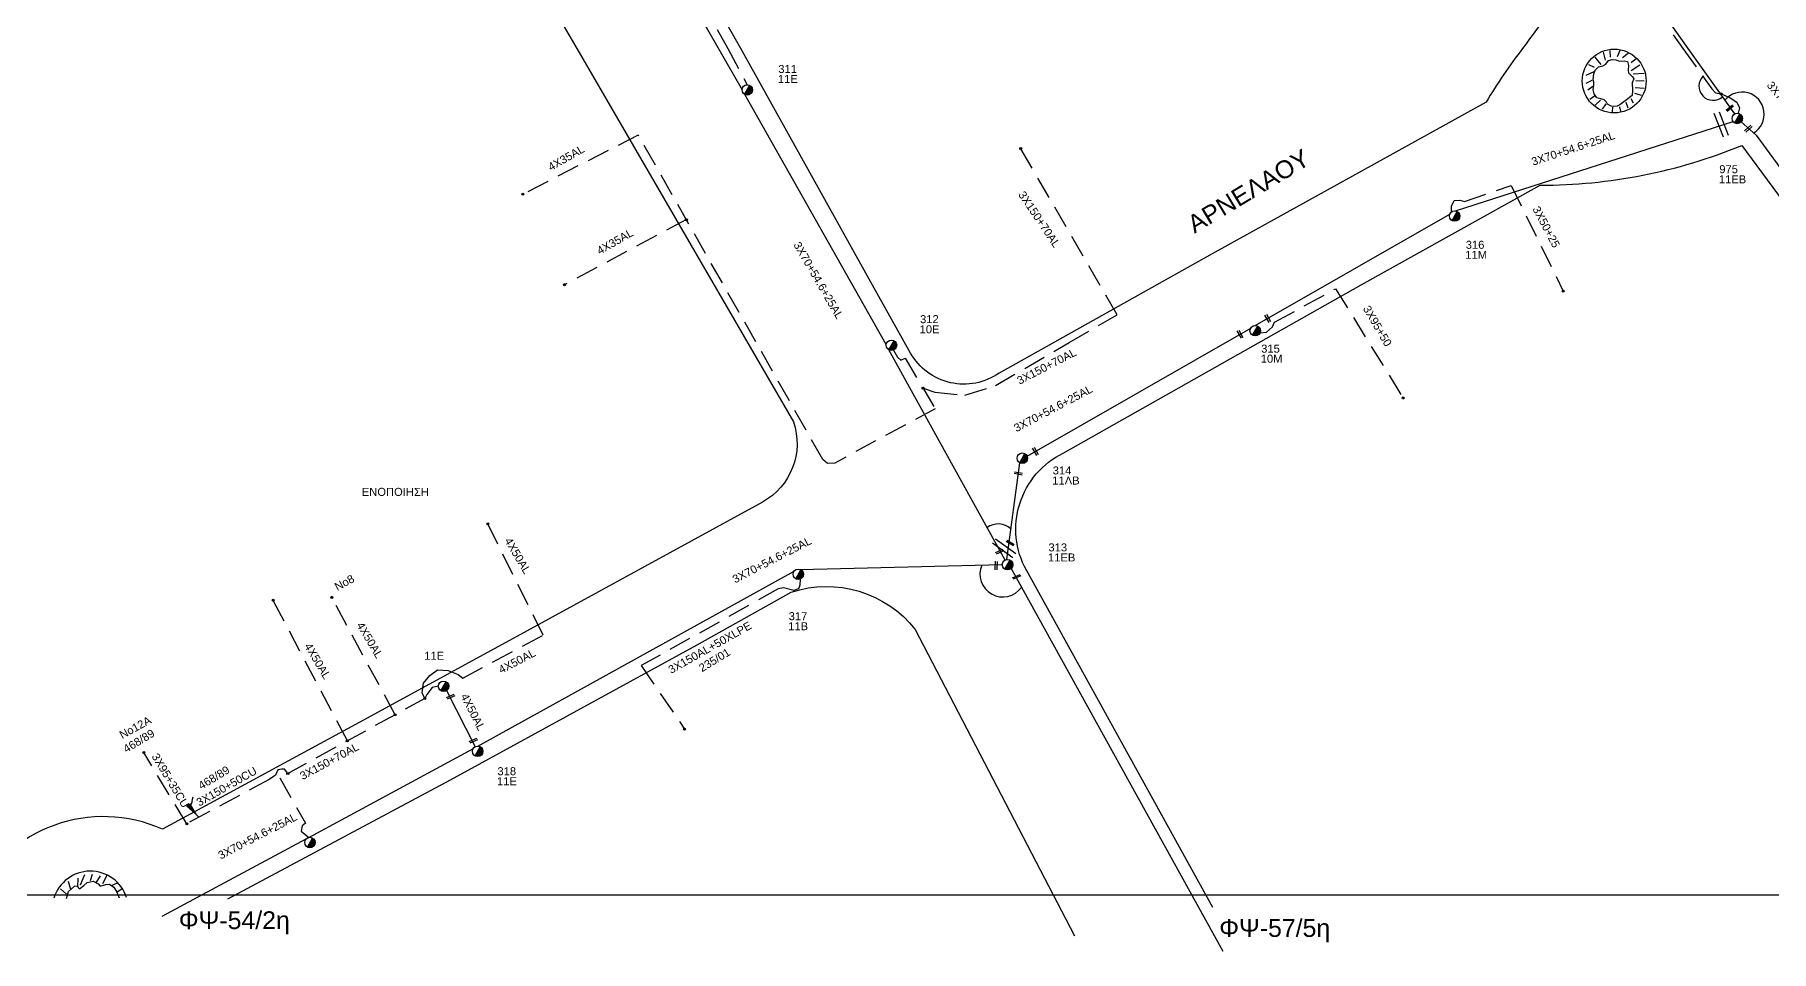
# Model space of a CAD drawing. Header units: millimetres. Extents: x 895 to 1951, y 728 to 1259.
# Drawn here: x 1061.8 to 1257.2, y 739.6 to 842.8 of the extents above; entities that cross this region are included whole.
import ezdxf

# ---------------------------------------------------------------- set-up
doc = ezdxf.new("R2010")
doc.units = ezdxf.units.MM
doc.linetypes.add('DASHED', pattern=[19.05, 12.7, -6.35])
for name, color, linetype in [('Άγνωστα', 7, 'Continuous'), ('Γέφυρες Εναέριου Δικτύου', 7, 'Continuous'), ('Γυμνά εναέρια ΧΤ (3Φ)   4x35AL', 7, 'Continuous'), ('Γυμνά εναέρια ΧΤ (3Φ)   4x50AL', 7, 'Continuous'), ('Επιγραφές - Σχήματα', 7, 'Continuous'), ('Καλώδια ΧΤ   3x150+50CU', 7, 'DASHED'), ('Καλώδια ΧΤ   3x150AL+50XLPE', 7, 'DASHED'), ('Καλώδια ΧΤ   3x95+35 CU', 7, 'DASHED'), ('Μηχανική τομή', 7, 'Continuous'), ('Στύλος ΦΜ', 7, 'Continuous'), ('Στύλος ΦΜ @ 1', 7, 'Continuous'), ('Συνδέσεις', 7, 'Continuous'), ('Συνεστραμμένα ΧΤ   3x70+54.6+25 AL', 7, 'SYN_LINE'), ('Τομή', 7, 'Continuous'), ('Υπόβαθρο ΔΕΗ', 7, 'Continuous'), ('Υπόγεια καλώδια Δικτύου ΧΤ και Παρ. ΧΤ - 3X150+70 AL', 7, 'DASHED'), ('Υπόγεια καλώδια Παροχών ΧΤ   4x50AL', 7, 'DASHED')]:
    doc.layers.add(name, color=color, linetype=linetype)
doc.styles.add('arial', font='ARIAL.TTF')
doc.styles.get("Standard").update_dxf_attribs({"font": 'ARIAL.TTF'})
doc.linetypes.add('SYN_LINE', pattern='A,0.5,-0.0001,["/\\/\\/\\/",Standard,S=0.1,R=0,X=0,Y=-0.05],-0.25', length=0.7501)
doc.dimstyles.new('ISO-25', dxfattribs={"dimtxt": 2.5, "dimasz": 2.5, "dimexe": 1.25, "dimexo": 0.625, "dimtad": 1, "dimtxsty": 'Standard', "dimcen": 2.5, "dimadec": 0, "dimazin": 0, "dimtfac": 1, "dimtmove": 0, "dimatfit": 3, "dimfxl": 1, "dimarcsym": 0})

# ---------------------------------------------------------------- blocks, each defined once
blk = doc.blocks.new('ΥΠΑΡΧΩΝ ΤΣΙΜΕΝΤΕΝΙΟΣ ΣΤΥΛΟΣ')
at = {"layer": 'Στύλος ΦΜ'}
blk.add_hatch(color=7, dxfattribs=at).paths.add_polyline_path([(-1.29, -2.28, 0.574793), (2.62, 0, 0.268822), (1.3, 2.27)])
at = {"layer": 'Στύλος ΦΜ', "color": 7}
blk.add_line((-1.29, -2.28), (1.3, 2.27), dxfattribs=at)
blk.add_circle((0, 0), 2.62, dxfattribs=at)
at = {"layer": 'Στύλος ΦΜ', "flags": 4}
for tag, p in [('ΑΡΙΘΜΟΣ', (-4.68, 8.05)), ('ΤΥΠΟΣ', (-4.91, 3.03))]:
    blk.add_attdef(tag, p, '', height=4, dxfattribs=at)
blk = doc.blocks.new('_ΣΥΝΔΕΣΗ')
at = {"layer": 'Συνδέσεις', "linetype": 'SYN_LINE', "ltscale": 40}
blk.add_hatch(color=256, dxfattribs=at).paths.add_polyline_path([(0.5, -0.01, 1), (-0.5, -0.01, 1)])
at = {"layer": 'Συνδέσεις'}
blk.add_circle((0, -0.01), 0.5, dxfattribs=at)
blk = doc.blocks.new('ΤΟΜΗ')
at = {"layer": 'Τομή', "ltscale": 40}
for p, q in [((-5.68, 0), (5.68, 0)), ((5.68, -2.33), (-5.68, -2.33))]:
    blk.add_line(p, q, dxfattribs=at)
blk = doc.blocks.new('ΜΗΧΑΝΙΚΗ ΤΟΜΗ')
at = {"layer": 'Μηχανική τομή', "ltscale": 40}
for p, q in [((-1.89, 0.78), (1.89, 0.78)), ((1.89, 0), (-1.89, 0))]:
    blk.add_line(p, q, dxfattribs=at)

msp = doc.modelspace()

# ---------------------------------------------------------------- linework, layer by layer
at = {"layer": 'Άγνωστα', "color": 27, "linetype": 'DASHED', "ltscale": 0.2}
for points in [[(1134.82, 850.01), (1139.8, 841.25), (1141.98, 837.18)], [(1221.21, 822.87), (1221.19, 823.49), (1221.49, 824.13), (1222.12, 824.19), (1222.66, 824.05), (1227.9, 825.82), (1233.77, 813.94)], [(1199.67, 809.26), (1200.4, 809.33), (1201.05, 809.91), (1201.3, 810.44), (1208.16, 814.21), (1215.76, 801.91)]]:
    msp.add_lwpolyline(points, dxfattribs=at)
at = {"layer": 'Γέφυρες Εναέριου Δικτύου'}
for centre, radius, start, end in [((1250.63, 837.02), 1.6, 134.6408, 311.3809), ((1253.88, 833.86), 2.49, 301.5172, 140.6992), ((1170.2, 785.59), 2.15, 47.8036, 125.4536), ((1170.73, 782.1), 2.57, 156.9925, 324.4372)]:
    msp.add_arc(centre, radius, start, end, dxfattribs=at)
at = {"layer": 'Γυμνά εναέρια ΧΤ (3Φ)   4x35AL', "color": 27, "linetype": 'DASHED', "ltscale": 0.2}
for points in [[(1158.43, 807.31), (1158.87, 806.5), (1159.27, 806.18), (1159.73, 806.41), (1163.13, 800.7), (1151.82, 794.6), (1151.01, 794.56), (1150.48, 794.99), (1129.72, 831.51), (1116.75, 824.85)], [(1135.13, 821.99), (1121.42, 814.67)]]:
    msp.add_lwpolyline(points, dxfattribs=at)
at = {"layer": 'Γυμνά εναέρια ΧΤ (3Φ)   4x50AL', "color": 1}
msp.add_lwpolyline([(1108.15, 768.98), (1111.39, 762.67)], dxfattribs=at)
at = {"layer": 'Επιγραφές - Σχήματα'}
msp.add_lwpolyline([(897.66, 745.99), (1897.31, 745.99), (1897.31, 1250.94), (897.66, 1250.94)], close=True, dxfattribs=at)
at = {"layer": 'Καλώδια ΧΤ   3x150+50CU', "color": 1, "ltscale": 0.2}
msp.add_lwpolyline([(1090.32, 759.66), (1089.91, 760.14), (1089.64, 760.13), (1089.19, 760.06), (1088.9, 759.46), (1088.21, 758.96), (1078.93, 754)], dxfattribs=at)
at = {"layer": 'Καλώδια ΧΤ   3x150AL+50XLPE', "color": 62, "ltscale": 0.2}
msp.add_lwpolyline([(1115.41, 880.73, -1.06118), (1114.33, 885.37), (1116.25, 888.36), (1117.21, 891.5), (1140.87, 904.49), (1142.55, 904.39), (1170.83, 919.95), (1181.62, 925.64), (1184.26, 926.04), (1187.06, 924.44), (1197.66, 911.75), (1214.06, 888.06), (1232.92, 861.47), (1247.22, 841.25), (1250.48, 836.73), (1250.88, 836.28), (1251.53, 836.14), (1252.56, 835.69), (1253.3, 835.2), (1253.58, 834.57), (1253.44, 833.96)], format="xyb", dxfattribs=at)
at = {"layer": 'Καλώδια ΧΤ   3x150AL+50XLPE', "color": 1, "ltscale": 0.2}
msp.add_lwpolyline([(1147.95, 781.54), (1147.88, 780.86), (1147.73, 780.42), (1147.21, 780.24), (1146.07, 780.56), (1145.46, 780.43), (1130.06, 771.79), (1134.92, 764.64)], dxfattribs=at)
at = {"layer": 'Καλώδια ΧΤ   3x95+35 CU', "color": 1, "ltscale": 0.2}
msp.add_lwpolyline([(1078.93, 754), (1074.1, 762.01)], dxfattribs=at)
at = {"layer": 'Συνεστραμμένα ΧΤ   3x70+54.6+25 AL', "color": 27, "ltscale": 20}
for points in [[(1117.98, 877.47), (1141.39, 836.59), (1141.39, 836.59)], [(1157.62, 807.93), (1141.69, 836.08)], [(1221.65, 822.97), (1252.88, 833.02)], [(1199.12, 810.08), (1221, 822.6)], [(1173.45, 795.38), (1198.62, 809.79)], [(1170.98, 783.67), (1157.91, 807.34)], [(1171.18, 783.74), (1172.63, 794.63)]]:
    msp.add_lwpolyline(points, dxfattribs=at)
at = {"layer": 'Συνεστραμμένα ΧΤ   3x70+54.6+25 AL', "color": 62, "ltscale": 20}
for points in [[(1232.28, 863.15), (1247.77, 841.25), (1253.05, 833.89)], [(1253.8, 833.01), (1255.45, 831.49), (1270.35, 811.18)]]:
    msp.add_lwpolyline(points, dxfattribs=at)
at = {"layer": 'Συνεστραμμένα ΧΤ   3x70+54.6+25 AL', "color": 1, "ltscale": 20}
for points in [[(1111.66, 762.74), (1147.24, 782.42)], [(1147.95, 782.63), (1170.67, 783.16)], [(1171.65, 782.71), (1195.47, 739.64)], [(1092.65, 752.45), (1111.17, 762.47)], [(1076.17, 743.59), (1092.38, 752.3)]]:
    msp.add_lwpolyline(points, dxfattribs=at)
at = {"layer": 'Υπόβαθρο ΔΕΗ'}
for points in [[(1229.2, 841.25, 0.029261), (1225.09, 835.21), (1194.29, 818.14), (1170.31, 804.72, -0.443865), (1160.36, 806.98), (1155.89, 814.94), (1141.27, 841.25), (1118, 882.15, -0.453109), (1120.98, 890.88), (1157.87, 911.61), (1167.14, 916.24, 0.337857), (1188.31, 922.4), (1236.54, 854.01, -0.418846), (1236.21, 849.19, 0.058662), (1229.2, 841.25)], [(1194.37, 744.58), (1173.38, 782.52, -0.428322), (1177.53, 795.72), (1211.05, 814.67), (1231.17, 825.87, 0.097772), (1253.84, 830.33), (1276.35, 799.82), (1300.23, 767.19), (1306.18, 758.51), (1295.02, 751.97), (1281.86, 744.33)], [(1083.56, 745.54), (1108.6, 758.94), (1136.34, 774.15), (1146.92, 780.06, -0.316255), (1160.88, 775.85), (1178.79, 741.38)]]:
    msp.add_lwpolyline(points, format="xyb", dxfattribs=at)
msp.add_lwpolyline([(1122.8, 841.25), (1147.17, 799.23, -0.366429), (1143.69, 790.21), (1117.21, 775.7), (1099.22, 765.89), (1076.21, 753.37, 0.403489), (1055.02, 745.77), (1028.4, 804.53), (1016.91, 829.13, -0.332738), (1018.59, 837.21, 0.290662), (1033.06, 841.25, 0.121029), (1037.16, 847.27), (1096.11, 878.64, -0.343106), (1101.86, 877.12)], format="xyb", close=True, dxfattribs=at)
for points in [[(1239.16, 834.78), (1238.74, 835), (1238.63, 835.21), (1238.38, 835.48), (1238.01, 835.57), (1237.53, 835.71), (1237.23, 836.16), (1237.13, 836.59), (1237.22, 837.08), (1237.21, 837.47), (1237.13, 837.74), (1237.2, 838.39), (1237.36, 838.83), (1237.75, 839.2), (1238.23, 839.31), (1238.54, 839.5), (1238.84, 839.92), (1239.27, 840.03), (1239.69, 839.99), (1240.1, 839.84), (1240.61, 839.88), (1240.98, 839.79), (1241.1, 839.33), (1241.06, 838.8), (1241.11, 838.52), (1241.57, 838.08), (1241.7, 837.85), (1241.53, 837.4), (1241.55, 836.52), (1241.52, 835.97), (1240.74, 835.37), (1240.14, 834.92), (1239.83, 834.77), (1239.42, 834.74), (1239.16, 834.78)], [(1238.05, 839.46), (1237.36, 840.27)], [(1238.52, 839.94), (1238.28, 840.83)], [(1239.1, 840.29), (1239.06, 841.02)], [(1239.88, 840.37), (1240.17, 841.06)], [(1240.45, 840.23), (1241.07, 840.72)], [(1241.39, 839.67), (1242.02, 840.15)], [(1237.22, 838.62), (1236.32, 838.23)], [(1237.27, 839.13), (1236.64, 839.41)], [(1241.41, 838.78), (1242.39, 839.4)], [(1241.65, 838.4), (1242.87, 838.49)], [(1237, 837.64), (1236.29, 837.31)], [(1237.08, 836.96), (1236.53, 836.55)], [(1241.78, 836.21), (1242.54, 836)], [(1241.84, 836.88), (1242.87, 836.8)], [(1241.93, 837.66), (1242.88, 837.62)], [(1237.28, 835.89), (1236.76, 835.53)], [(1237.96, 835.44), (1237.36, 834.88)], [(1238.56, 835.02), (1238.14, 834.42)], [(1239.29, 834.66), (1239.27, 834.11)], [(1240.1, 834.69), (1240.2, 834.21)], [(1240.82, 835.22), (1241.05, 834.57)], [(1241.37, 835.63), (1241.63, 835.14)], [(1066.99, 747.11), (1067.46, 748.28)], [(1068.11, 747.6), (1068.32, 748.32)], [(1069.5, 747.26), (1069.97, 748.22)], [(1065.41, 746.07), (1064.73, 746.69)], [(1065.41, 745.57), (1065.63, 746.37), (1066.31, 746.98), (1066.63, 747.01), (1066.71, 746.82), (1066.88, 746.68), (1067.36, 747.04), (1067.72, 747.38), (1068.39, 747.52), (1068.98, 747.24), (1069.19, 746.99), (1069.83, 747.17), (1070.25, 747.21), (1070.72, 746.86), (1071.05, 746.29), (1071.32, 745.65)], [(1065.88, 746.59), (1065.62, 747.51)], [(1066.68, 746.88), (1066.71, 747.88)], [(1068.74, 747.35), (1069.24, 748.12)], [(1070.48, 747.03), (1071.16, 747.36)], [(1071.05, 746.29), (1071.67, 746.72)]]:
    msp.add_lwpolyline(points, dxfattribs=at)
msp.add_circle((1239.5, 837.59), 3.59, dxfattribs=at)
msp.add_arc((1068.09, 744.38), 4.28, 17.6771, 163.2108, dxfattribs=at)
at = {"layer": 'Υπόγεια καλώδια Δικτύου ΧΤ και Παρ. ΧΤ - 3X150+70 AL', "color": 27, "ltscale": 0.2}
msp.add_lwpolyline([(1161.75, 803.02), (1163.08, 802.59), (1166.45, 802.24), (1169.9, 803.32), (1178.2, 808.16), (1183.58, 811.29), (1172.74, 829.99)], dxfattribs=at)
at = {"layer": 'Υπόγεια καλώδια Δικτύου ΧΤ και Παρ. ΧΤ - 3X150+70 AL', "color": 1, "ltscale": 0.2}
msp.add_lwpolyline([(1107.24, 769.47), (1106.53, 769.34), (1105.95, 768.56), (1105.71, 768.1), (1089.4, 759.15), (1092.28, 754.08), (1091.93, 753.78), (1091.82, 753.16), (1092.65, 752.45)], dxfattribs=at)
at = {"layer": 'Υπόγεια καλώδια Παροχών ΧΤ   4x50AL', "color": 1, "ltscale": 0.2}
for points in [[(1105.71, 768.1), (1105.43, 768.73), (1105.57, 769.82), (1106.27, 770.7), (1107.15, 771.31), (1108.32, 771.26), (1109.48, 770.78), (1109.98, 770.38), (1119.01, 775.22), (1112.81, 787.74)], [(1102.37, 766.27), (1095.24, 779.48)], [(1097, 763.32), (1088.64, 779.15)]]:
    msp.add_lwpolyline(points, dxfattribs=at)

# ---------------------------------------------------------------- block references
at = {"layer": 'Μηχανική τομή'}
for p, xscale, yscale, zscale, rotation in [((1252.45, 834.61), 0.2499999999999575, 0.2499999999999575, 0.2499999999999575, 220.8230812417952), ((1254.52, 832.3), 0.2499999999999575, 0.2499999999999575, 0.2499999999999575, 220.8230812417952), ((1200.44, 810.83), 0.2499999999999813, 0.2499999999999813, 0.2499999999999813, 299.1082033285215), ((1197.33, 809.06), 0.2499999999999813, 0.2499999999999813, 0.2499999999999813, 299.1082033285215), ((1174.31, 795.87), 0.2499999999999813, 0.2499999999999813, 0.2499999999999813, 299.1082033285215), ((1172.45, 793.34), 0.2500000000000355, 0.2500000000000355, 0.2500000000000355, 348.7211039672824), ((1171.51, 785.52), 0.2500000000000017, 0.2500000000000017, 0.2500000000000017, 328.7210004441751), ((1170.08, 783.06), 0.2499999999999962, 0.2499999999999962, 0.2499999999999962, 88.75760791402908), ((1170.41, 784.52), 0.2500000000000126, 0.2500000000000126, 0.2500000000000126, 23.56147957391234), ((1172.34, 781.7), 0.2500000000000126, 0.2500000000000126, 0.2500000000000126, 23.56147957391234), ((1108.67, 768.21), 0.2500000000000126, 0.2500000000000126, 0.2500000000000126, 23.56147957391234), ((1111.21, 763.27), 0.2500000000000126, 0.2500000000000126, 0.2500000000000126, 23.56147957391234)]:
    msp.add_blockref('ΜΗΧΑΝΙΚΗ ΤΟΜΗ', p, dxfattribs=dict(at, xscale=xscale, yscale=yscale, zscale=zscale, rotation=rotation))
at = {"layer": 'Στύλος ΦΜ @ 1', "ltscale": 40}
ref = msp.add_blockref('ΥΠΑΡΧΩΝ ΤΣΙΜΕΝΤΕΝΙΟΣ ΣΤΥΛΟΣ', (1141.98, 836.59), dxfattribs=dict(at, xscale=0.2249999999999091, yscale=0.2249999999999091, zscale=0.2249999999999091))
ref.add_attrib('ΤΥΠΟΣ', '11E', (1145.42, 837.37), dxfattribs={"layer": 'Στύλος ΦΜ', "height": 0.9, "flags": 4})
ref.add_attrib('ΑΡΙΘΜΟΣ', '311', (1145.47, 838.5), dxfattribs={"layer": 'Στύλος ΦΜ', "height": 0.9, "flags": 4})
ref = msp.add_blockref('ΥΠΑΡΧΩΝ ΤΣΙΜΕΝΤΕΝΙΟΣ ΣΤΥΛΟΣ', (1253.34, 833.38), dxfattribs=dict(at, xscale=0.2249999999999091, yscale=0.2249999999999091, zscale=0.2249999999999091))
ref.add_attrib('ΤΥΠΟΣ', '11EB', (1251.27, 826.08), dxfattribs={"layer": 'Στύλος ΦΜ', "height": 0.9, "flags": 4})
ref.add_attrib('ΑΡΙΘΜΟΣ', '975', (1251.32, 827.22), dxfattribs={"layer": 'Στύλος ΦΜ', "height": 0.9, "flags": 4})
ref = msp.add_blockref('ΥΠΑΡΧΩΝ ΤΣΙΜΕΝΤΕΝΙΟΣ ΣΤΥΛΟΣ', (1221.55, 822.39), dxfattribs=dict(at, xscale=0.2249999999999091, yscale=0.2249999999999091, zscale=0.2249999999999091))
ref.add_attrib('ΤΥΠΟΣ', '11M', (1222.75, 817.58), dxfattribs={"layer": 'Στύλος ΦΜ', "height": 0.9, "flags": 4})
ref.add_attrib('ΑΡΙΘΜΟΣ', '316', (1222.8, 818.71), dxfattribs={"layer": 'Στύλος ΦΜ', "height": 0.9, "flags": 4})
ref = msp.add_blockref('ΥΠΑΡΧΩΝ ΤΣΙΜΕΝΤΕΝΙΟΣ ΣΤΥΛΟΣ', (1158.2, 807.85), dxfattribs=dict(at, xscale=0.2249999999999091, yscale=0.2249999999999091, zscale=0.2249999999999091))
ref.add_attrib('ΤΥΠΟΣ', '10E', (1161.37, 809.2), dxfattribs={"layer": 'Στύλος ΦΜ', "height": 0.9, "flags": 4})
ref.add_attrib('ΑΡΙΘΜΟΣ', '312', (1161.42, 810.34), dxfattribs={"layer": 'Στύλος ΦΜ', "height": 0.9, "flags": 4})
ref = msp.add_blockref('ΥΠΑΡΧΩΝ ΤΣΙΜΕΝΤΕΝΙΟΣ ΣΤΥΛΟΣ', (1199.12, 809.49), dxfattribs=dict(at, xscale=0.2249999999999091, yscale=0.2249999999999091, zscale=0.2249999999999091))
ref.add_attrib('ΤΥΠΟΣ', '10M', (1199.74, 805.89), dxfattribs={"layer": 'Στύλος ΦΜ', "height": 0.9, "flags": 4})
ref.add_attrib('ΑΡΙΘΜΟΣ', '315', (1199.79, 807.02), dxfattribs={"layer": 'Στύλος ΦΜ', "height": 0.9, "flags": 4})
ref = msp.add_blockref('ΥΠΑΡΧΩΝ ΤΣΙΜΕΝΤΕΝΙΟΣ ΣΤΥΛΟΣ', (1172.92, 795.14), dxfattribs=dict(at, xscale=0.2249999999999091, yscale=0.2249999999999091, zscale=0.2249999999999091))
ref.add_attrib('ΤΥΠΟΣ', '11ΛB', (1176.29, 792.18), dxfattribs={"layer": 'Στύλος ΦΜ', "height": 0.9, "flags": 4})
ref.add_attrib('ΑΡΙΘΜΟΣ', '314', (1176.34, 793.31), dxfattribs={"layer": 'Στύλος ΦΜ', "height": 0.9, "flags": 4})
ref = msp.add_blockref('ΥΠΑΡΧΩΝ ΤΣΙΜΕΝΤΕΝΙΟΣ ΣΤΥΛΟΣ', (1171.26, 783.16), dxfattribs=dict(at, xscale=0.2249999999999091, yscale=0.2249999999999091, zscale=0.2249999999999091))
ref.add_attrib('ΤΥΠΟΣ', '11EB', (1175.81, 783.52), dxfattribs={"layer": 'Στύλος ΦΜ', "height": 0.9, "flags": 4})
ref.add_attrib('ΑΡΙΘΜΟΣ', '313', (1175.86, 784.65), dxfattribs={"layer": 'Στύλος ΦΜ', "height": 0.9, "flags": 4})
ref = msp.add_blockref('ΥΠΑΡΧΩΝ ΤΣΙΜΕΝΤΕΝΙΟΣ ΣΤΥΛΟΣ', (1147.72, 782.08), dxfattribs=dict(at, xscale=0.2249999999999091, yscale=0.2249999999999091, zscale=0.2249999999999091))
ref.add_attrib('ΤΥΠΟΣ', '11B', (1146.59, 775.78), dxfattribs={"layer": 'Στύλος ΦΜ', "height": 0.9, "flags": 4})
ref.add_attrib('ΑΡΙΘΜΟΣ', '317', (1146.64, 776.91), dxfattribs={"layer": 'Στύλος ΦΜ', "height": 0.9, "flags": 4})
ref = msp.add_blockref('ΥΠΑΡΧΩΝ ΤΣΙΜΕΝΤΕΝΙΟΣ ΣΤΥΛΟΣ', (1107.82, 769.47), dxfattribs=dict(at, xscale=0.2249999999999091, yscale=0.2249999999999091, zscale=0.2249999999999091))
ref.add_attrib('ΤΥΠΟΣ', '11E', (1105.65, 772.45), dxfattribs={"layer": 'Στύλος ΦΜ', "height": 0.9, "flags": 4})
ref = msp.add_blockref('ΥΠΑΡΧΩΝ ΤΣΙΜΕΝΤΕΝΙΟΣ ΣΤΥΛΟΣ', (1111.66, 762.15), dxfattribs=dict(at, xscale=0.2249999999999091, yscale=0.2249999999999091, zscale=0.2249999999999091))
ref.add_attrib('ΤΥΠΟΣ', '11E', (1113.83, 758.33), dxfattribs={"layer": 'Στύλος ΦΜ', "height": 0.9, "flags": 4})
ref.add_attrib('ΑΡΙΘΜΟΣ', '318', (1113.88, 759.46), dxfattribs={"layer": 'Στύλος ΦΜ', "height": 0.9, "flags": 4})
at = {"layer": 'Στύλος ΦΜ @ 1', "ltscale": 40, "xscale": 0.2249999999999091, "yscale": 0.2249999999999091, "zscale": 0.2249999999999091}
msp.add_blockref('ΥΠΑΡΧΩΝ ΤΣΙΜΕΝΤΕΝΙΟΣ ΣΤΥΛΟΣ', (1092.79, 751.88), dxfattribs=at)
at = {"layer": 'Συνδέσεις', "xscale": 0.2249999999999091, "yscale": 0.2249999999999091, "zscale": 0.2249999999999091}
for p in [(1251.53, 836.14), (1172.74, 829.99), (1116.75, 824.86), (1135.13, 821.99), (1121.42, 814.67), (1233.77, 813.95), (1161.75, 803.02), (1215.76, 801.92), (1112.81, 787.75), (1095.24, 779.48), (1088.64, 779.16), (1105.72, 768.11), (1102.37, 766.27), (1134.92, 764.64), (1074.1, 762.01), (1097, 763.32), (1090.32, 759.66), (1078.93, 754)]:
    msp.add_blockref('_ΣΥΝΔΕΣΗ', p, dxfattribs=at)
at = {"layer": 'Τομή'}
for p, xscale, yscale, zscale, rotation in [((1251.82, 832.81), 0.249999999999999, 0.249999999999999, 0.249999999999999, 291.2592997355973), ((1171.05, 785.24), 0.2500000000000205, 0.2500000000000205, 0.2500000000000205, 324.569212004123)]:
    msp.add_blockref('ΤΟΜΗ', p, dxfattribs=dict(at, xscale=xscale, yscale=yscale, zscale=zscale, rotation=rotation))

# ---------------------------------------------------------------- texts
at = {"layer": 'Γυμνά εναέρια ΧΤ (3Φ)   4x35AL', "color": 7, "char_height": 0.9, "width": 84.1859, "attachment_point": 1, "rotation": 29.9374}
for insert in [(1119.44, 828.22), (1124.94, 818.8)]:
    msp.add_mtext('4X35AL', dxfattribs=dict(at, insert=insert))
at = {"layer": 'Γυμνά εναέρια ΧΤ (3Φ)   4x50AL', "color": 7, "insert": (1110.51, 768.77), "char_height": 0.9, "width": 84.1859, "attachment_point": 1, "rotation": 297.1399}
msp.add_mtext('4X50AL', dxfattribs=at)
at = {"layer": 'Επιγραφές - Σχήματα', "color": 7, "width": 84.1859, "attachment_point": 1}
for s, insert, char_height, rotation in [('ΑΡΝΕΛΑΟΥ', (1191.26, 822.11), 2, 31.0264), ('3X50+25', (1231.07, 823.62), 0.9, 297.9425), ('3X95+50', (1211.98, 812.44), 0.9, 300.2934)]:
    msp.add_mtext(s, dxfattribs=dict(at, insert=insert, char_height=char_height, rotation=rotation))
at = {"layer": 'Επιγραφές - Σχήματα', "width": 42.0929, "attachment_point": 1, "style": 'arial'}
for s, insert, char_height in [('ΕΝΟΠΟΙΗΣΗ', (1098.62, 791.8), 0.9), ('ΦΨ-54/2η', (1078.04, 744.14), 2), ('ΦΨ-57/5η', (1195.07, 743.26), 2)]:
    msp.add_mtext(s, dxfattribs=dict(at, insert=insert, char_height=char_height))
at = {"layer": 'Επιγραφές - Σχήματα', "char_height": 0.9, "width": 42.0929, "attachment_point": 1, "rotation": 28.6363, "style": 'arial'}
for s, insert in [('No8', (1095.44, 780.98)), ('No12Α', (1071.24, 764.31))]:
    msp.add_mtext(s, dxfattribs=dict(at, insert=insert))
at = {"layer": 'Επιγραφές - Σχήματα', "ltscale": 40, "char_height": 0.9, "width": 23.5114, "attachment_point": 1, "rotation": 31.3979, "style": 'arial'}
for s, insert in [('{\\fArial|b0|i0|c161|p34;235/01}', (1136.42, 771.81)), ('{\\fArial|b0|i0|c161|p34;468/89}', (1071.67, 762.7)), ('{\\fArial|b0|i0|c161|p34;468/89}', (1080.11, 758.57))]:
    msp.add_mtext(s, dxfattribs=dict(at, insert=insert))
at = {"layer": 'Καλώδια ΧΤ   3x150+50CU', "color": 7, "insert": (1079.89, 756.7), "char_height": 0.9, "width": 84.1859, "attachment_point": 1, "rotation": 29.7338}
msp.add_mtext('3X150+50CU', dxfattribs=at)
at = {"layer": 'Καλώδια ΧΤ   3x150AL+50XLPE', "color": 7, "insert": (1137.78, 773.83), "char_height": 0.9, "width": 13.9242, "attachment_point": 5, "rotation": 29.4733}
msp.add_mtext('3X150AL+50XLPE', dxfattribs=at)
at = {"layer": 'Καλώδια ΧΤ   3x95+35 CU', "color": 7, "insert": (1075.71, 762.05), "char_height": 0.9, "width": 84.1859, "attachment_point": 1, "rotation": 301.0077}
msp.add_mtext('3X95+35CU', dxfattribs=at)
at = {"layer": 'Συνεστραμμένα ΧΤ   3x70+54.6+25 AL', "color": 7, "char_height": 0.9, "width": 84.1859, "attachment_point": 1}
for insert, rotation in [((1257.3, 837.67), 309.2954), ((1230.09, 828.91), 18.1877), ((1147.92, 819.62), 300.2013), ((1171.85, 798.85), 27.8905), ((1140.2, 781.84), 27.4289), ((1082.34, 750.76), 27.4289)]:
    msp.add_mtext('3X70+54.6+25AL', dxfattribs=dict(at, insert=insert, rotation=rotation))
at = {"layer": 'Υπόγεια καλώδια Δικτύου ΧΤ και Παρ. ΧΤ - 3X150+70 AL', "color": 7, "char_height": 0.9, "width": 84.1859, "attachment_point": 1}
for insert, rotation in [((1173.17, 825.31), 303.9468), ((1172.2, 804.2), 27.3461), ((1091.54, 759.69), 28.4178)]:
    msp.add_mtext('3X150+70AL', dxfattribs=dict(at, insert=insert, rotation=rotation))
at = {"layer": 'Υπόγεια καλώδια Παροχών ΧΤ   4x50AL', "color": 7, "char_height": 0.9, "width": 84.1859, "attachment_point": 1}
for insert, rotation in [((1115.41, 786.32), 300.7003), ((1098.77, 776.82), 300.7003), ((1092.9, 774.47), 300.7003), ((1113.89, 771.66), 27.6264)]:
    msp.add_mtext('4X50AL', dxfattribs=dict(at, insert=insert, rotation=rotation))

# ---------------------------------------------------------------- leaders
at = {"layer": 'Επιγραφές - Σχήματα', "path_type": 1}
msp.add_leader([(1080.25, 754.76), (1079.06, 756.18), (1079.29, 756.13), (1079.65, 757.02)], dimstyle='ISO-25', override={"dimasz": 1.8, "dimgap": 0.625, "dimtad": 0}, dxfattribs=at)

doc.saveas('drawing.dxf')
